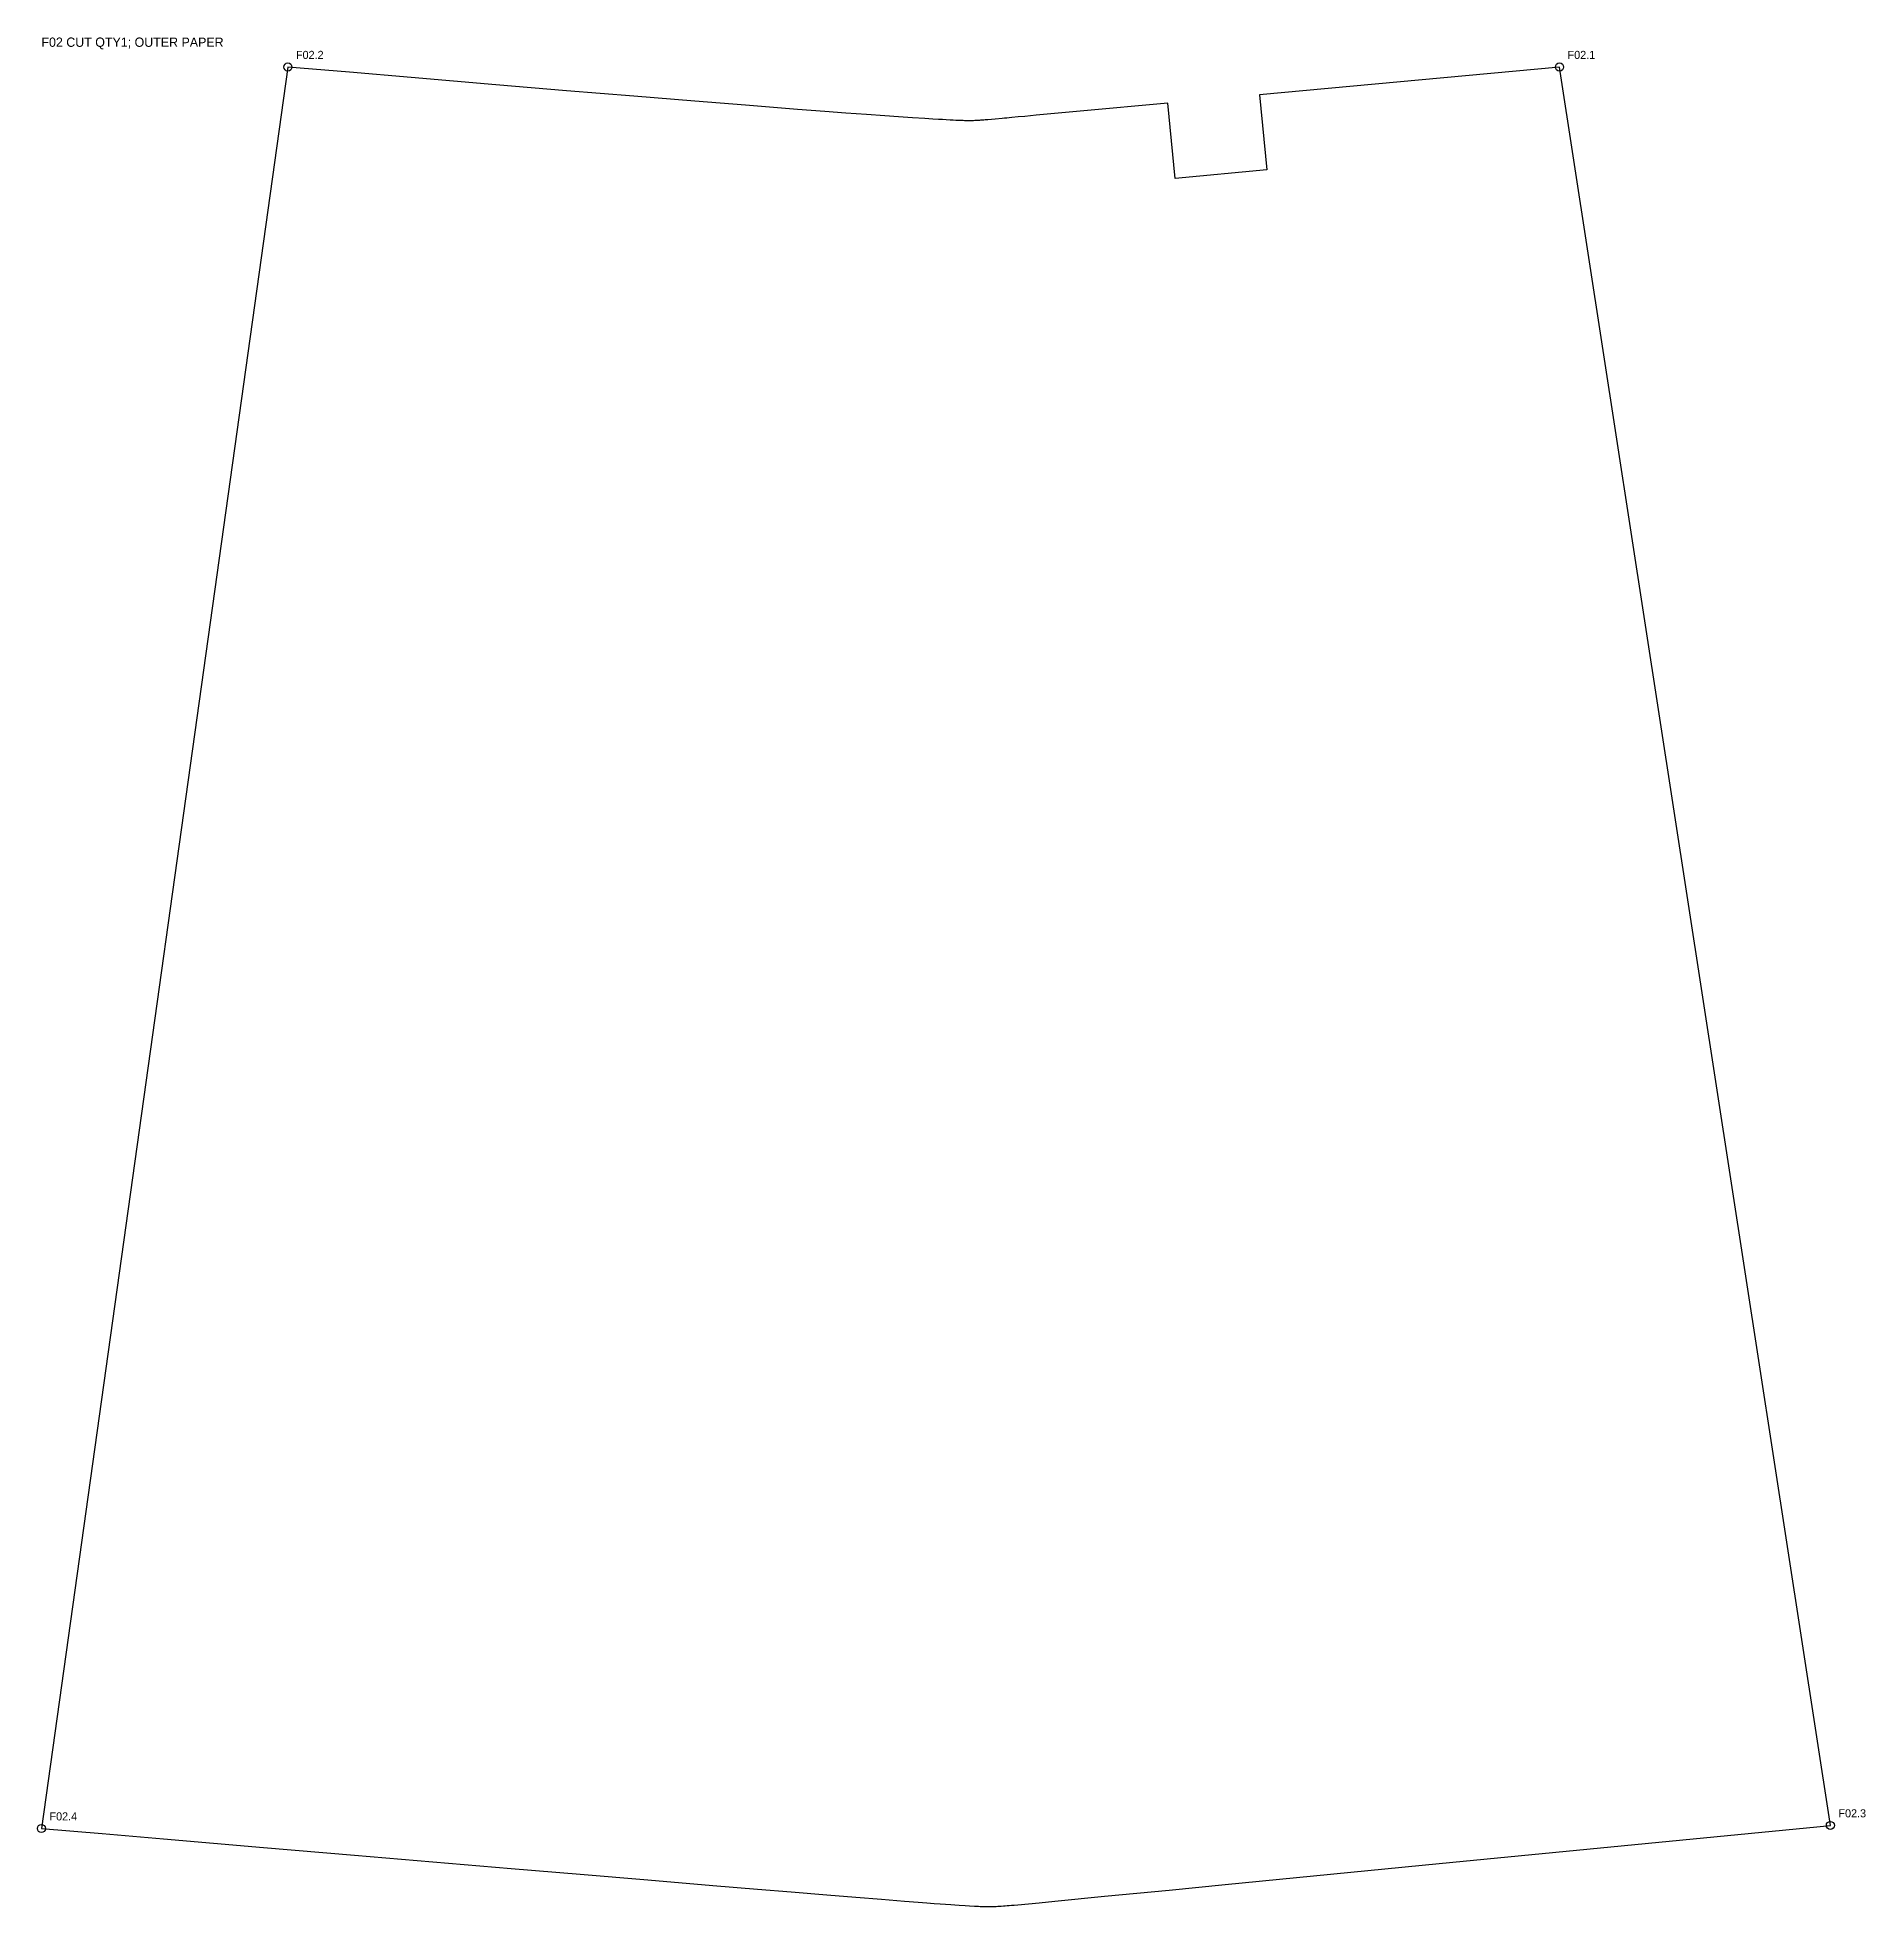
# Model space of a CAD drawing. Header units: millimetres. Extents: x 4 to 457, y 5 to 468.
import ezdxf

# ---------------------------------------------------------------- set-up
doc = ezdxf.new("R2010")
doc.units = ezdxf.units.MM
for name, color, linetype in [('CUT', 7, 'Continuous'), ('LABEL', 3, 'Continuous'), ('REFERENCE', 5, 'Continuous')]:
    doc.layers.add(name, color=color, linetype=linetype)

msp = doc.modelspace()

# ---------------------------------------------------------------- linework, layer by layer
at = {"layer": 'CUT'}
msp.add_lwpolyline([(306.63, 453.75), (308.45, 435.18), (285.76, 432.98), (283.99, 451.65), (262.23, 449.66), (251.36, 448.66), (248.52, 448.4), (246.88, 448.25), (245.36, 448.1), (244.66, 448.04), (244.09, 447.99), (243.51, 447.93), (242.94, 447.88), (241.18, 447.72), (239.42, 447.57), (238.98, 447.53), (238.7, 447.5), (238.41, 447.48), (238.17, 447.46), (237.96, 447.45), (237.77, 447.43), (237.54, 447.42), (237.3, 447.4), (237.06, 447.39), (236.74, 447.37), (236.42, 447.35), (236.13, 447.34), (235.85, 447.33), (235.56, 447.32), (235.41, 447.31), (235.29, 447.31), (235.19, 447.31), (235.07, 447.3), (234.94, 447.3), (234.82, 447.3), (234.7, 447.3), (234.58, 447.3), (234.46, 447.3), (234.33, 447.31), (234.21, 447.31), (234.05, 447.31), (233.87, 447.32), (233.63, 447.32), (233.27, 447.34), (232.86, 447.35), (232.32, 447.37), (231.43, 447.41), (230.77, 447.44), (230.09, 447.48), (229.08, 447.53), (228.17, 447.58), (227.15, 447.64), (225.79, 447.72), (223.75, 447.85), (220.7, 448.05), (217.28, 448.28), (213.87, 448.51), (209.32, 448.84), (204.19, 449.22), (199.05, 449.6), (192.23, 450.12), (179.41, 451.13), (166.81, 452.14), (151.71, 453.36), (135.05, 454.74), (117.57, 456.21), (96.53, 458), (81.28, 459.31), (66.04, 460.62), (5, 24.35), (20.06, 23.07), (35.21, 21.78), (60, 19.67), (82.57, 17.76), (101.97, 16.12), (121.32, 14.48), (138.46, 13.04), (155.16, 11.63), (171.28, 10.27), (182.38, 9.34), (190.67, 8.65), (199.52, 7.92), (206.72, 7.33), (213.07, 6.82), (218.76, 6.37), (222.12, 6.1), (224.26, 5.94), (226.08, 5.8), (227.58, 5.69), (228.94, 5.59), (230.25, 5.5), (231.24, 5.43), (232.31, 5.36), (233.74, 5.28), (234.87, 5.21), (236.12, 5.13), (236.61, 5.11), (237.08, 5.08), (237.47, 5.06), (237.75, 5.05), (238.02, 5.04), (238.28, 5.03), (238.5, 5.02), (238.66, 5.01), (238.82, 5.01), (238.98, 5.01), (239.13, 5), (239.28, 5), (239.43, 5), (239.57, 5), (239.71, 5), (239.86, 5), (239.99, 5), (240.13, 5.01), (240.27, 5.01), (240.37, 5.01), (240.54, 5.02), (240.72, 5.02), (240.88, 5.03), (241.17, 5.04), (241.49, 5.06), (241.86, 5.08), (242.27, 5.1), (242.72, 5.13), (243.24, 5.17), (243.69, 5.2), (244.19, 5.24), (244.69, 5.28), (245.26, 5.33), (245.9, 5.39), (246.84, 5.48), (252.06, 5.97), (255.96, 6.35), (268.26, 7.55), (284.26, 9.11), (298.18, 10.48), (351.19, 15.66), (448.05, 25.11), (380.97, 460.62)], close=True, dxfattribs=at)
at = {"layer": 'REFERENCE'}
for centre in [(66.04, 460.62), (380.97, 460.62), (5, 24.35), (448.05, 25.11)]:
    msp.add_circle(centre, 1, dxfattribs=at)

# ---------------------------------------------------------------- texts
at = {"layer": 'LABEL'}
msp.add_text('F02 CUT QTY1; OUTER PAPER', height=2.3, dxfattribs=at).set_placement((5, 465.62))
at = {"layer": 'REFERENCE'}
for s, p in [('F02.2', (68.04, 462.62)), ('F02.1', (382.97, 462.62)), ('F02.4', (7, 26.35)), ('F02.3', (450.05, 27.11))]:
    msp.add_text(s, height=2, dxfattribs=at).set_placement(p)

doc.saveas('drawing.dxf')
